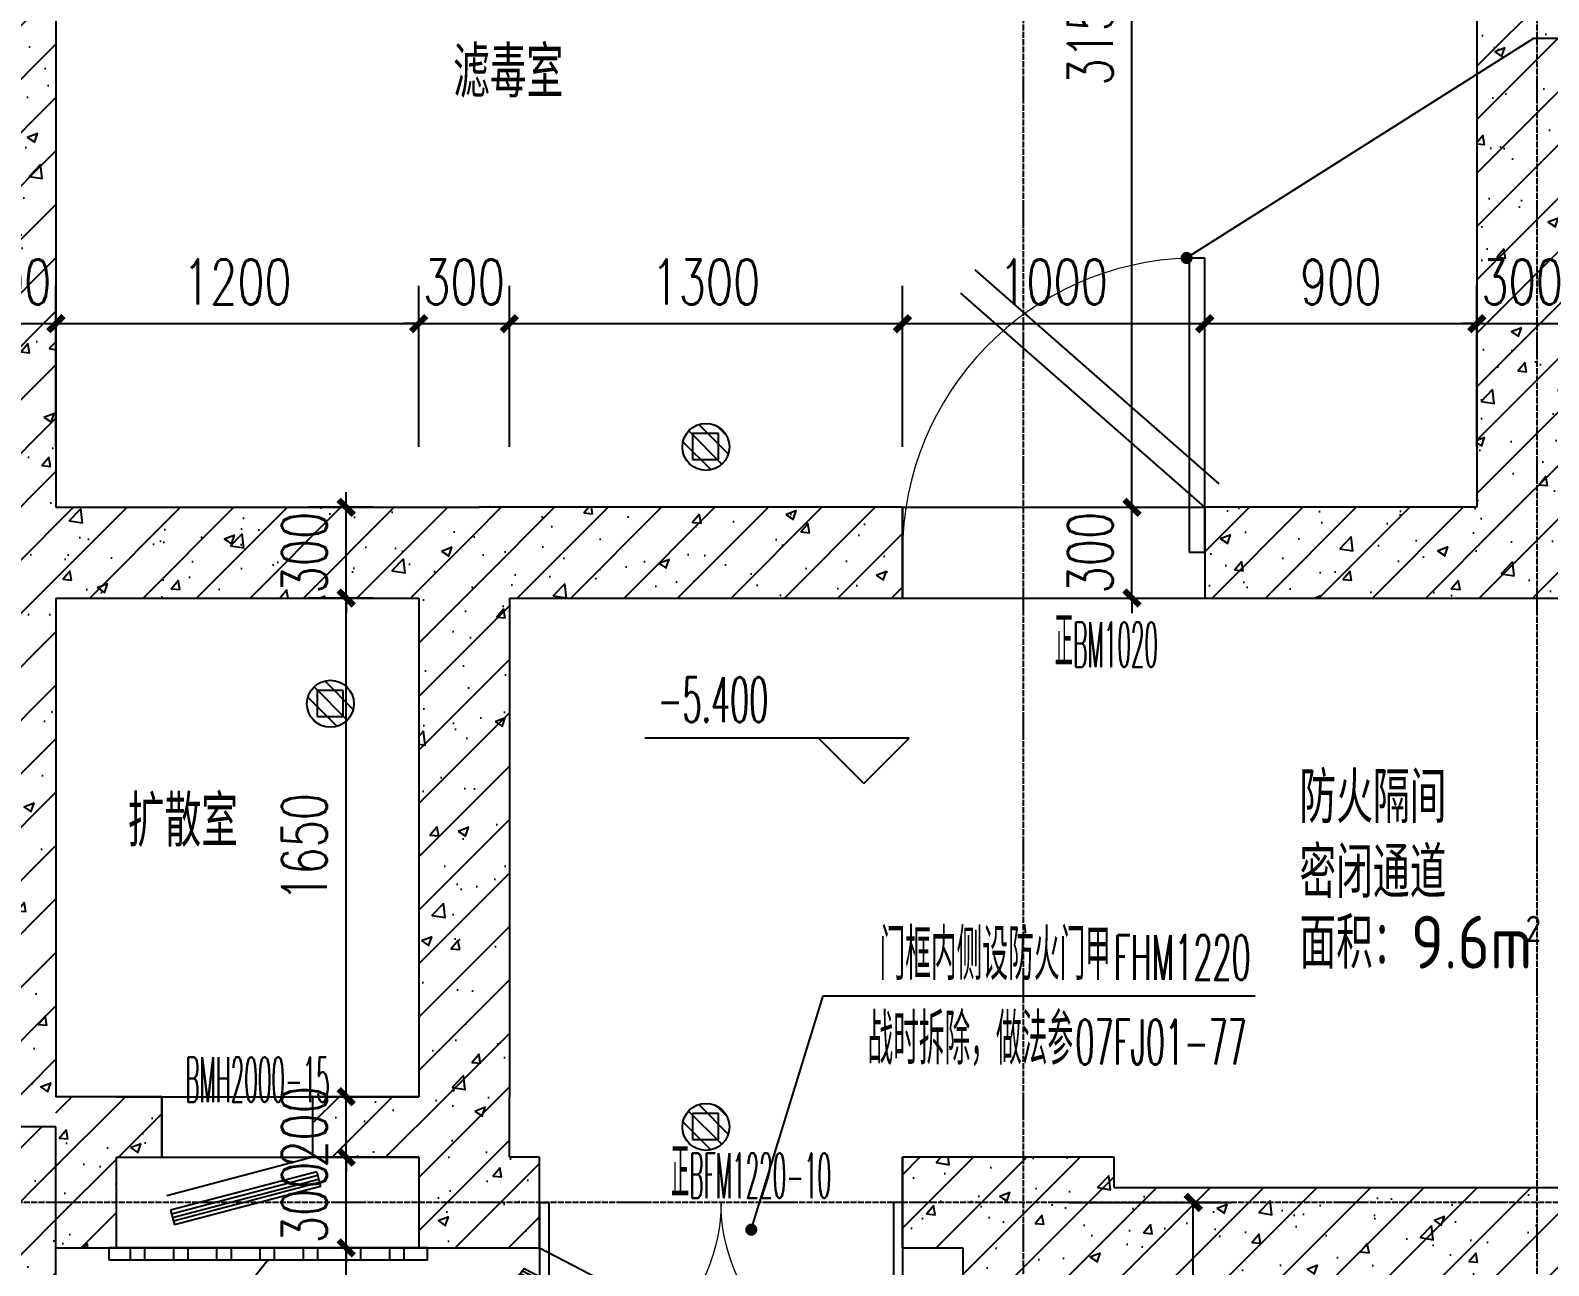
# Model space of a CAD drawing. Extents: x 0 to 2037025, y -2738621 to 0.
# Drawn here: x 975899 to 980921, y -1370172 to -1366085 of the extents above; entities that cross this region are included whole.
import ezdxf

# ---------------------------------------------------------------- set-up
doc = ezdxf.new("R2010")
doc.units = 0
doc.header["$LTSCALE"] = 10
doc.header["$MEASUREMENT"] = 0
doc.linetypes.add('DOTE', pattern=[2.42, 2, -0.2, 0.02, -0.2])
for name, color, linetype in [('BH35', 8, 'Continuous'), ('COLUMN', 4, 'Continuous'), ('DIM_ELEV', 3, 'Continuous'), ('DIM_LEAD', 3, 'Continuous'), ('DIM_SYMB', 3, 'Continuous'), ('DOTE', 1, 'DOTE'), ('GPS-人防排水', 4, 'Continuous'), ('PUB_DIM', 3, 'Continuous'), ('PUB_HATCH', 252, 'Continuous'), ('PUB_TEXT', 7, 'Continuous'), ('WALL', 4, 'Continuous'), ('WINDOW', 2, 'Continuous'), ('人防-平时', 170, 'Continuous'), ('人防-防护设备', 142, 'Continuous'), ('批量导出图层', 1, 'Continuous')]:
    doc.layers.add(name, color=color, linetype=linetype)
doc.styles.add('_TCH_DIM', font='SIMPLEX.shx', dxfattribs={"width": 0.7, "bigfont": 'GBCBIG.shx'})
doc.styles.add('_TCH_DIM_T3', font='simplex_.ttf', dxfattribs={"width": 0.705882, "bigfont": 'GBCBIG'})
doc.styles.add('_TCH_DIM_T3_T3', font='SIMPLEX', dxfattribs={"width": 0.49827, "bigfont": 'GBCBIG'})
doc.styles.get("Standard").update_dxf_attribs({"font": 'gbenor.shx', "bigfont": 'gbcbig.shx'})
doc.dimstyles.new('_TCH_ARCH&&50', dxfattribs={"dimtxt": 148.75, "dimasz": 50, "dimexe": 125, "dimexo": 150, "dimgap": 63.125, "dimtad": 1, "dimdec": 0, "dimzin": 0, "dimdsep": 46, "dimtxsty": '_TCH_DIM_T3', "dimblk": 'ARCHTICK', "dimcen": 0.09, "dimclrt": 7, "dimazin": 2, "dimtfac": 1, "dimtdec": 0, "dimtix": 1, "dimtmove": 2, "dimatfit": 3, "dimfxl": 0, "dimtolj": 1, "dimtzin": 0, "dimarcsym": 0})
pattern_1 = [(45, (0, 0), (-88.388348, 88.388348), []), (50, (0, 0), (358.63009, -31.37607), [37.5, -412.5]), (355, (0, 0), (-69.37567, 376.09607), [30, -330]), (100.4514, (29.9, -2.6), (289.25469, 344.71977), [31.870095, -350.571056]), (46.1842, (0, 100), (533.62052, -82.75951), [56.25, -618.75]), (96.6356, (44.47, 93.1), (467.33135, 487.05894), [47.80514, -525.8565]), (351.1842, (0, 100), (467.33097, 487.0593), [45, -495]), (21, (50, 75), (298.453526, -201.309445), [37.5, -412.5]), (326, (50, 75), (121.657666, 362.57502), [30, -330]), (71.4514, (74.87, 58.22), (420.111314, 161.26525), [31.870095, -350.571056]), (37.5, (0, 0), (6.079928, 166.446927), [0, -326, 0, -335, 0, -331.25]), (7.5, (0, 0), (131.534769, 197.205856), [0, -191, 0, -318.5, 0, -126.25]), (327.5, (-111.5, 0), (266.911218, -11.277436), [0, -125, 0, -390, 0, -517.5]), (317.5, (-161.5, 0), (291.593085, 50.05249), [0, -162.5, 0, -259, 0, -367.5])]

# ---------------------------------------------------------------- blocks, each defined once
blk = doc.blocks.new('$DorLib2D$00000002')
for p, q in [((-0.5, 0), (-0.5, 0.4875)), ((-0.475, 0.4875), (-0.5, 0.4875)), ((-0.475, 0), (-0.475, 0.4875)), ((0.475, 0), (0.475, 0.4875)), ((0.475, 0.4875), (0.5, 0.4875)), ((0.5, 0), (0.5, 0.4875)), ((-0.5, 0), (-0.475, 0)), ((0.5, 0), (0.475, 0))]:
    blk.add_line(p, q)
at = {"lineweight": 13}
for centre, start, end in [((-0.4875, 0), 0, 88.5307), ((0.4875, 0), 91.4693, 180)]:
    blk.add_arc(centre, 0.4875, start, end, dxfattribs=at)
blk = doc.blocks.new('$DorLib2D$00000001')
for p, q in [((0.45, 0.975), (0.5, 0.975)), ((0.45, 0), (0.45, 0.975)), ((0.5, 0), (0.5, 0.975)), ((0.5, 0), (0.45, 0))]:
    blk.add_line(p, q)
at = {"lineweight": 13}
blk.add_arc((0.475, 0), 0.975, 91.4693, 180, dxfattribs=at)
blk = doc.blocks.new('防爆地漏')
at = {"layer": 'GPS-人防排水'}
h = blk.add_hatch(dxfattribs=at)
h.set_pattern_fill('ANSI31', color=256, scale=414.056448, angle=90, style=0)
h.set_pattern_definition([(135, (-302468.235, -1955036.53), (-36.5977653, -36.5977653), [])])
edge = h.paths.add_edge_path()
edge.add_arc((0, 0), 103.5, 90, 450)
for p, q in [((56.3, 59), (-58.9, 59)), ((-58.9, 59), (-58.9, -56.2)), ((56.3, -56.2), (56.3, 59)), ((-58.9, -56.2), (56.3, -56.2))]:
    blk.add_line(p, q, dxfattribs=at)
blk.add_circle((0, 0), 103.5, dxfattribs=at)
blk = doc.blocks.new('A$C3A9412D5')
at = {"layer": 'GPS-人防排水', "xscale": 0.75, "yscale": 0.75, "zscale": 0.75}
for p in [(2150, 500), (908, -350), (2150, -1750)]:
    blk.add_blockref('防爆地漏', p, dxfattribs=at)
blk = doc.blocks.new('ERTRET')
at = {"layer": 'BH35', "linetype": 'Continuous'}
h = blk.add_hatch(dxfattribs=at)
h.set_pattern_fill('ANSI32', color=256, scale=30, angle=45, style=0)
h.set_pattern_definition([(90, (0, 0), (-142.875, 1e-14), []), (90, (47.63, 47.63), (-142.875, 1e-14), [])])
h.paths.add_polyline_path([(-178972.5, 113466.7), (-178972.5, 113426.4), (-177955.3, 113426.4), (-177955.3, 113466.7)])
h.paths.add_polyline_path([(-178972.5, 113466.7), (-179009.8, 113466.7), (-179009.8, 113426.4), (-178972.5, 113426.4)])
at = {"layer": 'WINDOW', "linetype": 'Continuous'}
blk.add_lwpolyline([(-179009.8, 113466.7), (-177955.3, 113466.7), (-177955.3, 113426.4), (-179009.8, 113426.4)], close=True, dxfattribs=at)
blk = doc.blocks.new('_ArchTick')
at = {"color": 0, "linetype": 'ByBlock', "const_width": 0.4}
blk.add_lwpolyline([(-0.5, -0.5), (0.5, 0.5)], dxfattribs=at)
blk = doc.blocks.new('*D324')
at = {"layer": 'Defpoints', "color": 0, "transparency": 16777216}
for p in [(976944.1, -1370113.1), (977183.9, -1370113.1), (977183.9, -1371713.1)]:
    blk.add_point(p, dxfattribs=at)
at = {"layer": 'PUB_DIM', "color": 0, "lineweight": -2, "transparency": 16777216}
for p, q in [((977033.9, -1370113.1), (976819.1, -1370113.1)), ((976944.1, -1371713.1), (976944.1, -1370113.1)), ((977033.9, -1371713.1), (976819.1, -1371713.1))]:
    blk.add_line(p, q, dxfattribs=at)
at = {"layer": 'PUB_DIM', "color": 0, "lineweight": -2, "transparency": 16777216, "xscale": 50, "yscale": 50, "zscale": 50}
for p, rotation in [((976944.1, -1370113.1), 90), ((976944.1, -1371713.1), 270)]:
    blk.add_blockref('_ArchTick', p, dxfattribs=dict(at, rotation=rotation))
at = {"layer": 'PUB_DIM', "color": 7, "transparency": 16777216, "insert": (976805.9, -1370913.1), "char_height": 148.75, "attachment_point": 5, "rotation": 90, "style": '_TCH_DIM_T3'}
blk.add_mtext('\\A1;1600', dxfattribs=at)
blk = doc.blocks.new('*D325')
at = {"layer": 'Defpoints', "color": 0, "transparency": 16777216}
for p in [(976944.1, -1369813.1), (977183.9, -1369813.1), (977183.9, -1370113.1)]:
    blk.add_point(p, dxfattribs=at)
at = {"layer": 'PUB_DIM', "color": 0, "lineweight": -2, "transparency": 16777216}
for p, q in [((976944.1, -1369813.1), (976944.1, -1369763.1)), ((977033.9, -1369813.1), (976819.1, -1369813.1)), ((976944.1, -1370113.1), (976944.1, -1369813.1)), ((977033.9, -1370113.1), (976819.1, -1370113.1)), ((976944.1, -1370113.1), (976944.1, -1370163.1))]:
    blk.add_line(p, q, dxfattribs=at)
at = {"layer": 'PUB_DIM', "color": 0, "lineweight": -2, "transparency": 16777216, "xscale": 50, "yscale": 50, "zscale": 50}
for p, rotation in [((976944.1, -1369813.1), 270), ((976944.1, -1370113.1), 90)]:
    blk.add_blockref('_ArchTick', p, dxfattribs=dict(at, rotation=rotation))
at = {"layer": 'PUB_DIM', "color": 7, "transparency": 16777216, "insert": (976805.9, -1369963.1), "char_height": 148.75, "attachment_point": 5, "rotation": 90, "style": '_TCH_DIM_T3'}
blk.add_mtext('\\A1;300', dxfattribs=at)
blk = doc.blocks.new('*D326')
at = {"layer": 'Defpoints', "color": 0, "transparency": 16777216}
for p in [(976944.1, -1369613.1), (977183.9, -1369613.1), (977183.9, -1369813.1)]:
    blk.add_point(p, dxfattribs=at)
at = {"layer": 'PUB_DIM', "color": 0, "lineweight": -2, "transparency": 16777216}
for p, q in [((976944.1, -1369613.1), (976944.1, -1369563.1)), ((977033.9, -1369613.1), (976819.1, -1369613.1)), ((976944.1, -1369813.1), (976944.1, -1369613.1)), ((977033.9, -1369813.1), (976819.1, -1369813.1)), ((976944.1, -1369813.1), (976944.1, -1369863.1))]:
    blk.add_line(p, q, dxfattribs=at)
at = {"layer": 'PUB_DIM', "color": 0, "lineweight": -2, "transparency": 16777216, "xscale": 50, "yscale": 50, "zscale": 50}
for p, rotation in [((976944.1, -1369613.1), 270), ((976944.1, -1369813.1), 90)]:
    blk.add_blockref('_ArchTick', p, dxfattribs=dict(at, rotation=rotation))
at = {"layer": 'PUB_DIM', "color": 7, "transparency": 16777216, "insert": (976805.9, -1369713.1), "char_height": 148.75, "attachment_point": 5, "rotation": 90, "style": '_TCH_DIM_T3'}
blk.add_mtext('\\A1;200', dxfattribs=at)
blk = doc.blocks.new('*D327')
at = {"layer": 'Defpoints', "color": 0, "transparency": 16777216}
for p in [(976944.1, -1367963.1), (977183.9, -1367963.1), (977183.9, -1369613.1)]:
    blk.add_point(p, dxfattribs=at)
at = {"layer": 'PUB_DIM', "color": 0, "lineweight": -2, "transparency": 16777216}
for p, q in [((977033.9, -1367963.1), (976819.1, -1367963.1)), ((976944.1, -1369613.1), (976944.1, -1367963.1)), ((977033.9, -1369613.1), (976819.1, -1369613.1))]:
    blk.add_line(p, q, dxfattribs=at)
at = {"layer": 'PUB_DIM', "color": 0, "lineweight": -2, "transparency": 16777216, "xscale": 50, "yscale": 50, "zscale": 50}
for p, rotation in [((976944.1, -1367963.1), 90), ((976944.1, -1369613.1), 270)]:
    blk.add_blockref('_ArchTick', p, dxfattribs=dict(at, rotation=rotation))
at = {"layer": 'PUB_DIM', "color": 7, "transparency": 16777216, "insert": (976805.9, -1368788.1), "char_height": 148.75, "attachment_point": 5, "rotation": 90, "style": '_TCH_DIM_T3'}
blk.add_mtext('\\A1;1650', dxfattribs=at)
blk = doc.blocks.new('*D328')
at = {"layer": 'Defpoints', "color": 0, "transparency": 16777216}
for p in [(976944.1, -1367663.1), (977183.9, -1367663.1), (977183.9, -1367963.1)]:
    blk.add_point(p, dxfattribs=at)
at = {"layer": 'PUB_DIM', "color": 0, "lineweight": -2, "transparency": 16777216}
for p, q in [((976944.1, -1367663.1), (976944.1, -1367613.1)), ((977033.9, -1367663.1), (976819.1, -1367663.1)), ((976944.1, -1367963.1), (976944.1, -1367663.1)), ((977033.9, -1367963.1), (976819.1, -1367963.1)), ((976944.1, -1367963.1), (976944.1, -1368013.1))]:
    blk.add_line(p, q, dxfattribs=at)
at = {"layer": 'PUB_DIM', "color": 0, "lineweight": -2, "transparency": 16777216, "xscale": 50, "yscale": 50, "zscale": 50}
for p, rotation in [((976944.1, -1367663.1), 270), ((976944.1, -1367963.1), 90)]:
    blk.add_blockref('_ArchTick', p, dxfattribs=dict(at, rotation=rotation))
at = {"layer": 'PUB_DIM', "color": 7, "transparency": 16777216, "insert": (976805.9, -1367813.1), "char_height": 148.75, "attachment_point": 5, "rotation": 90, "style": '_TCH_DIM_T3'}
blk.add_mtext('\\A1;300', dxfattribs=at)
blk = doc.blocks.new('*D329')
at = {"layer": 'Defpoints', "color": 0, "transparency": 16777216}
for p in [(979183.9, -1369963.1), (979745.9, -1369963.1), (979183.9, -1372863.1)]:
    blk.add_point(p, dxfattribs=at)
at = {"layer": 'PUB_DIM', "color": 0, "lineweight": -2, "transparency": 16777216}
for p, q in [((979333.9, -1369963.1), (979870.9, -1369963.1)), ((979745.9, -1372863.1), (979745.9, -1369963.1)), ((979333.9, -1372863.1), (979870.9, -1372863.1))]:
    blk.add_line(p, q, dxfattribs=at)
at = {"layer": 'PUB_DIM', "color": 0, "lineweight": -2, "transparency": 16777216, "xscale": 50, "yscale": 50, "zscale": 50}
for p, rotation in [((979745.9, -1369963.1), 90), ((979745.9, -1372863.1), 270)]:
    blk.add_blockref('_ArchTick', p, dxfattribs=dict(at, rotation=rotation))
at = {"layer": 'PUB_DIM', "color": 7, "transparency": 16777216, "insert": (979607.7, -1371413.1), "char_height": 148.75, "attachment_point": 5, "rotation": 90, "style": '_TCH_DIM_T3'}
blk.add_mtext('\\A1;2900', dxfattribs=at)
blk = doc.blocks.new('*D625')
at = {"layer": 'Defpoints', "color": 0, "transparency": 16777216}
for p in [(979183.9, -1364513.1), (979543.2, -1364513.1), (979183.9, -1367663.1)]:
    blk.add_point(p, dxfattribs=at)
at = {"layer": 'PUB_DIM', "color": 0, "lineweight": -2, "transparency": 16777216}
for p, q in [((979333.9, -1364513.1), (979668.2, -1364513.1)), ((979543.2, -1367663.1), (979543.2, -1364513.1)), ((979333.9, -1367663.1), (979668.2, -1367663.1))]:
    blk.add_line(p, q, dxfattribs=at)
at = {"layer": 'PUB_DIM', "color": 0, "lineweight": -2, "transparency": 16777216, "xscale": 50, "yscale": 50, "zscale": 50}
for p, rotation in [((979543.2, -1364513.1), 90), ((979543.2, -1367663.1), 270)]:
    blk.add_blockref('_ArchTick', p, dxfattribs=dict(at, rotation=rotation))
at = {"layer": 'PUB_DIM', "color": 7, "transparency": 16777216, "insert": (979405.1, -1366088.1), "char_height": 148.75, "attachment_point": 5, "rotation": 90, "style": '_TCH_DIM_T3'}
blk.add_mtext('\\A1;3150', dxfattribs=at)
blk = doc.blocks.new('*D626')
at = {"layer": 'Defpoints', "color": 0, "transparency": 16777216}
for p in [(979183.9, -1367663.1), (979543.2, -1367663.1), (979183.9, -1367963.1)]:
    blk.add_point(p, dxfattribs=at)
at = {"layer": 'PUB_DIM', "color": 0, "lineweight": -2, "transparency": 16777216}
for p, q in [((979543.2, -1367663.1), (979543.2, -1367613.1)), ((979333.9, -1367663.1), (979668.2, -1367663.1)), ((979543.2, -1367963.1), (979543.2, -1367663.1)), ((979333.9, -1367963.1), (979668.2, -1367963.1)), ((979543.2, -1367963.1), (979543.2, -1368013.1))]:
    blk.add_line(p, q, dxfattribs=at)
at = {"layer": 'PUB_DIM', "color": 0, "lineweight": -2, "transparency": 16777216, "xscale": 50, "yscale": 50, "zscale": 50}
for p, rotation in [((979543.2, -1367663.1), 270), ((979543.2, -1367963.1), 90)]:
    blk.add_blockref('_ArchTick', p, dxfattribs=dict(at, rotation=rotation))
at = {"layer": 'PUB_DIM', "color": 7, "transparency": 16777216, "insert": (979405.1, -1367813.1), "char_height": 148.75, "attachment_point": 5, "rotation": 90, "style": '_TCH_DIM_T3'}
blk.add_mtext('\\A1;300', dxfattribs=at)
blk = doc.blocks.new('*D639')
at = {"layer": 'Defpoints', "color": 0, "transparency": 16777216}
for p in [(980983.9, -1367055.4), (980683.9, -1367613.1), (980983.9, -1367613.1)]:
    blk.add_point(p, dxfattribs=at)
at = {"layer": 'PUB_DIM', "color": 0, "lineweight": -2, "transparency": 16777216}
for p, q in [((980683.9, -1367463.1), (980683.9, -1366930.4)), ((980983.9, -1367463.1), (980983.9, -1366930.4)), ((980683.9, -1367055.4), (980633.9, -1367055.4)), ((980683.9, -1367055.4), (980983.9, -1367055.4)), ((980983.9, -1367055.4), (981033.9, -1367055.4))]:
    blk.add_line(p, q, dxfattribs=at)
at = {"layer": 'PUB_DIM', "color": 0, "lineweight": -2, "transparency": 16777216, "xscale": 50, "yscale": 50, "zscale": 50}
blk.add_blockref('_ArchTick', (980683.9, -1367055.4), dxfattribs=at)
at = {"layer": 'PUB_DIM', "color": 0, "lineweight": -2, "transparency": 16777216, "xscale": 50, "yscale": 50, "zscale": 50, "rotation": 180}
blk.add_blockref('_ArchTick', (980983.9, -1367055.4), dxfattribs=at)
at = {"layer": 'PUB_DIM', "color": 7, "transparency": 16777216, "insert": (980833.9, -1366917.3), "char_height": 148.75, "attachment_point": 5, "style": '_TCH_DIM_T3'}
blk.add_mtext('\\A1;300', dxfattribs=at)
blk = doc.blocks.new('*D640')
at = {"layer": 'Defpoints', "color": 0, "transparency": 16777216}
for p in [(980683.9, -1367055.4), (979783.9, -1367613.1), (980683.9, -1367613.1)]:
    blk.add_point(p, dxfattribs=at)
at = {"layer": 'PUB_DIM', "color": 0, "lineweight": -2, "transparency": 16777216}
for p, q in [((979783.9, -1367463.1), (979783.9, -1366930.4)), ((980683.9, -1367463.1), (980683.9, -1366930.4)), ((979783.9, -1367055.4), (980683.9, -1367055.4))]:
    blk.add_line(p, q, dxfattribs=at)
at = {"layer": 'PUB_DIM', "color": 0, "lineweight": -2, "transparency": 16777216, "xscale": 50, "yscale": 50, "zscale": 50, "rotation": 180}
blk.add_blockref('_ArchTick', (979783.9, -1367055.4), dxfattribs=at)
at = {"layer": 'PUB_DIM', "color": 0, "lineweight": -2, "transparency": 16777216, "xscale": 50, "yscale": 50, "zscale": 50}
blk.add_blockref('_ArchTick', (980683.9, -1367055.4), dxfattribs=at)
at = {"layer": 'PUB_DIM', "color": 7, "transparency": 16777216, "insert": (980233.9, -1366917.3), "char_height": 148.75, "attachment_point": 5, "style": '_TCH_DIM_T3'}
blk.add_mtext('\\A1;900', dxfattribs=at)
blk = doc.blocks.new('*D641')
at = {"layer": 'Defpoints', "color": 0, "transparency": 16777216}
for p in [(979783.9, -1367055.4), (978783.9, -1367613.1), (979783.9, -1367613.1)]:
    blk.add_point(p, dxfattribs=at)
at = {"layer": 'PUB_DIM', "color": 0, "lineweight": -2, "transparency": 16777216}
for p, q in [((978783.9, -1367463.1), (978783.9, -1366930.4)), ((979783.9, -1367463.1), (979783.9, -1366930.4)), ((978783.9, -1367055.4), (979783.9, -1367055.4))]:
    blk.add_line(p, q, dxfattribs=at)
at = {"layer": 'PUB_DIM', "color": 0, "lineweight": -2, "transparency": 16777216, "xscale": 50, "yscale": 50, "zscale": 50, "rotation": 180}
blk.add_blockref('_ArchTick', (978783.9, -1367055.4), dxfattribs=at)
at = {"layer": 'PUB_DIM', "color": 0, "lineweight": -2, "transparency": 16777216, "xscale": 50, "yscale": 50, "zscale": 50}
blk.add_blockref('_ArchTick', (979783.9, -1367055.4), dxfattribs=at)
at = {"layer": 'PUB_DIM', "color": 7, "transparency": 16777216, "insert": (979283.9, -1366917.3), "char_height": 148.75, "attachment_point": 5, "style": '_TCH_DIM_T3'}
blk.add_mtext('\\A1;1000', dxfattribs=at)
blk = doc.blocks.new('*D642')
at = {"layer": 'Defpoints', "color": 0, "transparency": 16777216}
for p in [(978783.9, -1367055.4), (977483.9, -1367613.1), (978783.9, -1367613.1)]:
    blk.add_point(p, dxfattribs=at)
at = {"layer": 'PUB_DIM', "color": 0, "lineweight": -2, "transparency": 16777216}
for p, q in [((977483.9, -1367463.1), (977483.9, -1366930.4)), ((978783.9, -1367463.1), (978783.9, -1366930.4)), ((977483.9, -1367055.4), (978783.9, -1367055.4))]:
    blk.add_line(p, q, dxfattribs=at)
at = {"layer": 'PUB_DIM', "color": 0, "lineweight": -2, "transparency": 16777216, "xscale": 50, "yscale": 50, "zscale": 50, "rotation": 180}
blk.add_blockref('_ArchTick', (977483.9, -1367055.4), dxfattribs=at)
at = {"layer": 'PUB_DIM', "color": 0, "lineweight": -2, "transparency": 16777216, "xscale": 50, "yscale": 50, "zscale": 50}
blk.add_blockref('_ArchTick', (978783.9, -1367055.4), dxfattribs=at)
at = {"layer": 'PUB_DIM', "color": 7, "transparency": 16777216, "insert": (978133.9, -1366917.3), "char_height": 148.75, "attachment_point": 5, "style": '_TCH_DIM_T3'}
blk.add_mtext('\\A1;1300', dxfattribs=at)
blk = doc.blocks.new('*D643')
at = {"layer": 'Defpoints', "color": 0, "transparency": 16777216}
for p in [(977483.9, -1367055.4), (977183.9, -1367613.1), (977483.9, -1367613.1)]:
    blk.add_point(p, dxfattribs=at)
at = {"layer": 'PUB_DIM', "color": 0, "lineweight": -2, "transparency": 16777216}
for p, q in [((977183.9, -1367463.1), (977183.9, -1366930.4)), ((977483.9, -1367463.1), (977483.9, -1366930.4)), ((977183.9, -1367055.4), (977133.9, -1367055.4)), ((977183.9, -1367055.4), (977483.9, -1367055.4)), ((977483.9, -1367055.4), (977533.9, -1367055.4))]:
    blk.add_line(p, q, dxfattribs=at)
at = {"layer": 'PUB_DIM', "color": 0, "lineweight": -2, "transparency": 16777216, "xscale": 50, "yscale": 50, "zscale": 50}
blk.add_blockref('_ArchTick', (977183.9, -1367055.4), dxfattribs=at)
at = {"layer": 'PUB_DIM', "color": 0, "lineweight": -2, "transparency": 16777216, "xscale": 50, "yscale": 50, "zscale": 50, "rotation": 180}
blk.add_blockref('_ArchTick', (977483.9, -1367055.4), dxfattribs=at)
at = {"layer": 'PUB_DIM', "color": 7, "transparency": 16777216, "insert": (977333.9, -1366917.3), "char_height": 148.75, "attachment_point": 5, "style": '_TCH_DIM_T3'}
blk.add_mtext('\\A1;300', dxfattribs=at)
blk = doc.blocks.new('*D644')
at = {"layer": 'Defpoints', "color": 0, "transparency": 16777216}
for p in [(977183.9, -1367055.4), (975983.9, -1367613.1), (977183.9, -1367613.1)]:
    blk.add_point(p, dxfattribs=at)
at = {"layer": 'PUB_DIM', "color": 0, "lineweight": -2, "transparency": 16777216}
for p, q in [((975983.9, -1367463.1), (975983.9, -1366930.4)), ((977183.9, -1367463.1), (977183.9, -1366930.4)), ((975983.9, -1367055.4), (977183.9, -1367055.4))]:
    blk.add_line(p, q, dxfattribs=at)
at = {"layer": 'PUB_DIM', "color": 0, "lineweight": -2, "transparency": 16777216, "xscale": 50, "yscale": 50, "zscale": 50, "rotation": 180}
blk.add_blockref('_ArchTick', (975983.9, -1367055.4), dxfattribs=at)
at = {"layer": 'PUB_DIM', "color": 0, "lineweight": -2, "transparency": 16777216, "xscale": 50, "yscale": 50, "zscale": 50}
blk.add_blockref('_ArchTick', (977183.9, -1367055.4), dxfattribs=at)
at = {"layer": 'PUB_DIM', "color": 7, "transparency": 16777216, "insert": (976583.9, -1366917.3), "char_height": 148.75, "attachment_point": 5, "style": '_TCH_DIM_T3'}
blk.add_mtext('\\A1;1200', dxfattribs=at)
blk = doc.blocks.new('*D645')
at = {"layer": 'Defpoints', "color": 0, "transparency": 16777216}
for p in [(975983.9, -1367055.4), (975683.9, -1367613.1), (975983.9, -1367613.1)]:
    blk.add_point(p, dxfattribs=at)
at = {"layer": 'PUB_DIM', "color": 0, "lineweight": -2, "transparency": 16777216}
for p, q in [((975683.9, -1367463.1), (975683.9, -1366930.4)), ((975983.9, -1367463.1), (975983.9, -1366930.4)), ((975683.9, -1367055.4), (975633.9, -1367055.4)), ((975683.9, -1367055.4), (975983.9, -1367055.4)), ((975983.9, -1367055.4), (976033.9, -1367055.4))]:
    blk.add_line(p, q, dxfattribs=at)
at = {"layer": 'PUB_DIM', "color": 0, "lineweight": -2, "transparency": 16777216, "xscale": 50, "yscale": 50, "zscale": 50}
blk.add_blockref('_ArchTick', (975683.9, -1367055.4), dxfattribs=at)
at = {"layer": 'PUB_DIM', "color": 0, "lineweight": -2, "transparency": 16777216, "xscale": 50, "yscale": 50, "zscale": 50, "rotation": 180}
blk.add_blockref('_ArchTick', (975983.9, -1367055.4), dxfattribs=at)
at = {"layer": 'PUB_DIM', "color": 7, "transparency": 16777216, "insert": (975833.9, -1366917.3), "char_height": 148.75, "attachment_point": 5, "style": '_TCH_DIM_T3'}
blk.add_mtext('\\A1;300', dxfattribs=at)
blk = doc.blocks.new('$防护设备$00000007')
at = {"color": 0}
for p, q in [((-0.2744, 2.6601), (-0.3061, 2.4904)), ((0.5741, 0.896), (-0.2744, 2.6601)), ((0.5635, 0.8394), (-0.285, 2.6035)), ((0.5688, 0.8677), (-0.2797, 2.6318)), ((0.5582, 0.8111), (-0.2903, 2.5752)), ((0.5476, 0.7545), (-0.3008, 2.5186)), ((0.5529, 0.7828), (-0.2956, 2.5469)), ((0.5423, 0.7263), (-0.3061, 2.4904)), ((0.5, 0.5), (-0.3485, 2.2641)), ((0.5423, 0.7263), (0.5741, 0.896)), ((-0.5, 0.5), (-0.5, -0.5)), ((0.5, 0.5), (0.5, -0.5))]:
    blk.add_line(p, q, dxfattribs=at)
blk = doc.blocks.new('$防护设备$00000008')
at = {"color": 0}
for p, q in [((0.5472, 0.7582), (-0.2598, 3.1205)), ((0.5, 0.5), (-0.307, 2.8622)), ((-0.5, 0.5), (-0.5, -0.5)), ((0.5, 0.5), (0.5, -0.5))]:
    blk.add_line(p, q, dxfattribs=at)
blk = doc.blocks.new('$防护设备$00000002')
at = {"color": 0}
for p, q in [((-0.5, 0.5), (0.5, 0.5)), ((-0.3207, 0.2517), (-0.308, 0.3484)), ((0.1722, 0.0682), (-0.3113, 0.3233)), ((0.1755, 0.0934), (-0.308, 0.3484)), ((0.1628, -0.0033), (-0.3207, 0.2517)), ((0.1661, 0.0218), (-0.3174, 0.2769)), ((-0.3143, 0.3001), (0.1691, 0.045)), ((0.15, -0.1), (-0.3335, 0.155)), ((0.1628, -0.0033), (0.1755, 0.0934)), ((-0.5, -0.1), (0.5, -0.1)), ((-0.35, -0.5), (-0.35, -0.1)), ((0.15, -0.1), (0.15, -0.5)), ((-0.5, -0.5), (0.5, -0.5))]:
    blk.add_line(p, q, dxfattribs=at)

msp = doc.modelspace()

# ---------------------------------------------------------------- hatches: boundary and pattern name
at = {"layer": 'PUB_HATCH'}
h = msp.add_hatch(dxfattribs=at)
h.set_pattern_fill('钢筋混凝土', color=256, scale=50, style=0)
h.set_pattern_definition(pattern_1)
h.paths.add_polyline_path([(975983.9, -1364713.1), (975683.9, -1364713.1), (975683.9, -1367613.1), (975833.9, -1367838.1), (975983.9, -1367663.1)])
h = msp.add_hatch(dxfattribs=at)
h.set_pattern_fill('钢筋混凝土', color=256, scale=50, style=0)
h.set_pattern_definition(pattern_1)
h.paths.add_polyline_path([(980983.9, -1364713.1), (980683.9, -1364713.1), (980683.9, -1367663.1), (980850.6, -1367763.1), (980983.9, -1367663.1)])
h = msp.add_hatch(dxfattribs=at)
h.set_pattern_fill('钢筋混凝土', color=256, scale=50, style=0)
h.set_pattern_definition(pattern_1)
h.paths.add_polyline_path([(975833.9, -1367838.1), (975983.9, -1367963.1), (977183.9, -1367963.1), (977350.6, -1367863.1), (977383.9, -1367663.1), (975983.9, -1367663.1)])
h = msp.add_hatch(dxfattribs=at)
h.set_pattern_fill('钢筋混凝土', color=256, scale=50, style=0)
h.set_pattern_definition(pattern_1)
h.paths.add_polyline_path([(977483.9, -1367963.1), (978783.9, -1367963.1), (978783.9, -1367663.1), (977383.9, -1367663.1), (977350.6, -1367863.1)])
h = msp.add_hatch(dxfattribs=at)
h.set_pattern_fill('钢筋混凝土', color=256, scale=50, style=0)
h.set_pattern_definition(pattern_1)
h.paths.add_polyline_path([(980683.9, -1367663.1), (979783.9, -1367663.1), (979783.9, -1367963.1), (980883.9, -1367963.1), (980850.6, -1367763.1)])
h = msp.add_hatch(dxfattribs=at)
h.set_pattern_fill('钢筋混凝土', color=256, scale=50, style=0)
h.set_pattern_definition(pattern_1)
h.paths.add_polyline_path([(982633.9, -1367963.1), (982633.9, -1367663.1), (980983.9, -1367663.1), (980850.6, -1367763.1), (980883.9, -1367963.1)])
h = msp.add_hatch(dxfattribs=at)
h.set_pattern_fill('钢筋混凝土', color=256, scale=50, style=0)
h.set_pattern_definition(pattern_1)
h.paths.add_polyline_path([(975833.9, -1367838.1), (975683.9, -1368113.1), (975683.9, -1369713.1), (975983.9, -1369613.1), (975983.9, -1367963.1)])
h = msp.add_hatch(dxfattribs=at)
h.set_pattern_fill('钢筋混凝土', color=256, scale=50, style=0)
h.set_pattern_definition(pattern_1)
h.paths.add_polyline_path([(977183.9, -1369613.1), (977483.9, -1369613.1), (977483.9, -1367963.1), (977350.6, -1367863.1), (977183.9, -1367963.1)])
h = msp.add_hatch(dxfattribs=at)
h.set_pattern_fill('钢筋混凝土', color=256, scale=50, style=0)
h.set_pattern_definition(pattern_1)
h.paths.add_polyline_path([(975983.9, -1370113.1), (976183.9, -1370113.1), (976183.9, -1369613.1), (975983.9, -1369613.1)])
h = msp.add_hatch(dxfattribs=at)
h.set_pattern_fill('钢筋混凝土', color=256, scale=50, style=0)
h.set_pattern_definition(pattern_1)
h.paths.add_polyline_path([(976183.9, -1369613.1), (976183.9, -1369813.1), (976333.9, -1369813.1), (976333.9, -1369613.1)])
h = msp.add_hatch(dxfattribs=at)
h.set_pattern_fill('钢筋混凝土', color=256, scale=50, style=0)
h.set_pattern_definition(pattern_1)
h.paths.add_polyline_path([(977483.9, -1369613.1), (976833.9, -1369613.1), (976833.9, -1369813.1), (977483.9, -1369813.1)])
h = msp.add_hatch(dxfattribs=at)
h.set_pattern_fill('钢筋混凝土', color=256, scale=50, style=0)
h.set_pattern_definition(pattern_1)
h.paths.add_polyline_path([(975568.1, -1370213.1), (975983.9, -1370213.1), (975983.9, -1369713.1), (975568.1, -1369713.1)])
h = msp.add_hatch(dxfattribs=at)
h.set_pattern_fill('钢筋混凝土', color=256, scale=50, style=0)
h.set_pattern_definition(pattern_1)
h.paths.add_polyline_path([(977326.8, -1369813.1), (977183.9, -1369813.1), (977183.9, -1370113.1), (977383.9, -1370113.1), (977350.6, -1369846.5)])
h = msp.add_hatch(dxfattribs=at)
h.set_pattern_fill('钢筋混凝土', color=256, scale=50, style=0)
h.set_pattern_definition(pattern_1)
h.paths.add_polyline_path([(977483.9, -1369813.1), (977326.8, -1369813.1), (977350.6, -1369846.5)])
h = msp.add_hatch(dxfattribs=at)
h.set_pattern_fill('钢筋混凝土', color=256, scale=50, style=0)
h.set_pattern_definition(pattern_1)
h.paths.add_polyline_path([(977383.9, -1370113.1), (977583.9, -1370113.1), (977583.9, -1369813.1), (977483.9, -1369813.1), (977350.6, -1369846.5)])
h = msp.add_hatch(dxfattribs=at)
h.set_pattern_fill('钢筋混凝土', color=256, scale=50, style=0)
h.set_pattern_definition(pattern_1)
h.paths.add_polyline_path([(978983.9, -1370113.1), (978983.9, -1369813.1), (978783.9, -1369813.1), (978783.9, -1370113.1)])
h = msp.add_hatch(dxfattribs=at)
h.set_pattern_fill('钢筋混凝土', color=256, scale=50, style=0)
h.set_pattern_definition(pattern_1)
h.paths.add_polyline_path([(978983.9, -1370413.1), (979483.9, -1370413.1), (979483.9, -1369813.1), (978983.9, -1369813.1)])
h = msp.add_hatch(dxfattribs=at)
h.set_pattern_fill('钢筋混凝土', color=256, scale=50, style=0)
h.set_pattern_definition(pattern_1)
h.paths.add_polyline_path([(982633.9, -1370213.1), (982633.9, -1369913.1), (979483.9, -1369913.1), (979483.9, -1370213.1)])

# ---------------------------------------------------------------- linework, layer by layer
at = {"layer": 'COLUMN'}
for p, q in [((975983.9, -1369713.1), (975568.1, -1369713.1)), ((975983.9, -1370213.1), (975983.9, -1369713.1)), ((979483.9, -1369813.1), (978983.9, -1369813.1)), ((979483.9, -1369913.1), (979483.9, -1369813.1)), ((978983.9, -1370113.1), (978983.9, -1370413.1))]:
    msp.add_line(p, q, dxfattribs=at)
at = {"layer": 'DIM_ELEV'}
for p, q in [((978806.3, -1368426.4), (977931.8, -1368426.4)), ((978656.3, -1368576.4), (978506.3, -1368426.4)), ((978656.3, -1368576.4), (978806.3, -1368426.4))]:
    msp.add_line(p, q, dxfattribs=at)
at = {"layer": 'DIM_LEAD'}
msp.add_line((976686.2, -1370153.4), (976486.5, -1370402.7), dxfattribs=at)
at = {"layer": 'DIM_SYMB'}
for points in [[(978801.4, -1366442.2, 0, 0, 0), (978431.6, -1366838.6, 40, 0, 0), (978329.3, -1366948.3, 0, 0, 0)], [(976451.8, -1368915.3, 0, 0, 0), (976686.6, -1368644.1, 40, 0, 0), (976784.8, -1368530.6, 0, 0, 0)], [(978736, -1368687.4, 0, 0, 0), (978463.4, -1369029, 40, 0, 0), (978369.9, -1369146.3, 0, 0, 0)]]:
    msp.add_lwpolyline(points, format="xyseb", dxfattribs=at)
at = {"layer": 'DOTE'}
for p, q in [((979183.9, -1378863.1), (979183.9, -1353463.1)), ((980883.9, -1378863.1), (980883.9, -1353463.1)), ((997483.9, -1369963.1), (960783.9, -1369963.1))]:
    msp.add_line(p, q, dxfattribs=at)
at = {"layer": 'WALL'}
for p, q in [((975983.9, -1364713.1), (975983.9, -1367663.1)), ((980683.9, -1364713.1), (980683.9, -1367663.1)), ((975983.9, -1367663.1), (977383.9, -1367663.1)), ((978783.9, -1367663.1), (977383.9, -1367663.1)), ((978783.9, -1367963.1), (978783.9, -1367663.1)), ((980683.9, -1367663.1), (979783.9, -1367663.1)), ((979783.9, -1367663.1), (979783.9, -1367963.1)), ((975983.9, -1367963.1), (977183.9, -1367963.1)), ((975983.9, -1367963.1), (975983.9, -1369613.1)), ((977183.9, -1367963.1), (977183.9, -1369613.1)), ((977483.9, -1367963.1), (977483.9, -1369613.1)), ((977483.9, -1367963.1), (978783.9, -1367963.1)), ((979783.9, -1367963.1), (980883.9, -1367963.1)), ((980883.9, -1367963.1), (982633.9, -1367963.1)), ((976183.9, -1369613.1), (975983.9, -1369613.1)), ((976333.9, -1369613.1), (976183.9, -1369613.1)), ((977183.9, -1369613.1), (976833.9, -1369613.1)), ((977483.9, -1369813.1), (977483.9, -1369613.1)), ((976183.9, -1370113.1), (976183.9, -1369813.1)), ((977183.9, -1369813.1), (977183.9, -1370113.1)), ((977583.9, -1369813.1), (977483.9, -1369813.1)), ((977583.9, -1370113.1), (977583.9, -1369813.1)), ((978983.9, -1369813.1), (978783.9, -1369813.1)), ((978783.9, -1369813.1), (978783.9, -1370113.1)), ((979483.9, -1369913.1), (982633.9, -1369913.1)), ((975983.9, -1370113.1), (976183.9, -1370113.1)), ((977183.9, -1370113.1), (977383.9, -1370113.1)), ((977383.9, -1370113.1), (977583.9, -1370113.1)), ((978783.9, -1370113.1), (978983.9, -1370113.1))]:
    msp.add_line(p, q, dxfattribs=at)
for points in [[(976183.9, -1369813.1), (976333.9, -1369813.1), (976333.9, -1369613.1)], [(977183.9, -1369813.1), (976833.9, -1369813.1), (976833.9, -1369613.1)]]:
    msp.add_lwpolyline(points, dxfattribs=at)
at = {"layer": 'WINDOW'}
for p, q in [((978783.9, -1367663.1), (979783.9, -1367663.1)), ((978783.9, -1367963.1), (979783.9, -1367963.1))]:
    msp.add_line(p, q, dxfattribs=at)
at = {"layer": '人防-平时'}
for p, q in [((979723.9, -1366838.1), (980871.9, -1366110.9)), ((979723.9, -1366838.1), (980871.9, -1366110.9)), ((980871.9, -1366110.9), (982960.6, -1366110.9)), ((978283.9, -1370053.1), (978521.7, -1369279.4)), ((978283.9, -1370053.1), (978521.7, -1369279.4)), ((978521.7, -1369279.4), (979951.2, -1369279.4))]:
    msp.add_line(p, q, dxfattribs=at)
at = {"layer": '人防-平时', "const_width": 20}
for points in [[(979715.5, -1366843.5, 1), (979732.4, -1366832.8, 1)], [(979715.5, -1366843.5, 1), (979732.4, -1366832.8, 1)], [(978281, -1370062.7, 1), (978286.9, -1370043.6, 1)], [(978281, -1370062.7, 1), (978286.9, -1370043.6, 1)]]:
    msp.add_lwpolyline(points, format="xyb", close=True, dxfattribs=at)

# ---------------------------------------------------------------- block references
at = {"layer": 'BH35', "extrusion": (0, 0, -1), "zscale": -1, "rotation": 180.0014152923046}
msp.add_blockref('ERTRET', (-1155171.6, -1256691.1), dxfattribs=at)
at = {"layer": 'WINDOW'}
for name, p, xscale, yscale, zscale in [('$防护设备$00000008', (979283.9, -1367813.1), 1000, 300, 1000), ('$防护设备$00000002', (976683.9, -1369863.1), 1000, -500, 1000), ('$防护设备$00000007', (978183.9, -1369963.1), -1200, -300, -1200)]:
    msp.add_blockref(name, p, dxfattribs=dict(at, xscale=xscale, yscale=yscale, zscale=zscale))
at = {"layer": '人防-平时', "xscale": 1000, "yscale": 1000, "zscale": 1000}
msp.add_blockref('$DorLib2D$00000001', (979283.9, -1367813.1), dxfattribs=at)
at = {"layer": '人防-平时', "xscale": -1199.999999790802, "yscale": 1199.999999790802, "zscale": -1199.999999790802, "rotation": 180}
msp.add_blockref('$DorLib2D$00000002', (978183.9, -1369963.1), dxfattribs=at)
at = {"layer": '批量导出图层'}
msp.add_blockref('A$C3A9412D5', (975983.9, -1367963.1), dxfattribs=at)

# ---------------------------------------------------------------- texts
at = {"layer": 'PUB_TEXT'}
for s, height, p in [('滤毒室', 168.79, (977297.6, -1366307.6)), ('防火隔间', 168.79, (980097.1, -1368707.6)), ('扩散室', 168.79, (976221.7, -1368785.7)), ('密闭通道', 168.79, (980097.1, -1368956.2)), ('面积：', 168.79, (980097.1, -1369189.3)), ('9.6m', 175, (980465.7, -1369189.3)), ('2', 87.5, (980845.4, -1369101.8))]:
    msp.add_text(s, height=height, dxfattribs=at).set_placement(p)
at = {"layer": 'PUB_TEXT', "style": '_TCH_DIM'}
for s, height, width, p in [('-5.400', 148.75, 0.494118, (977974.6, -1368373.9)), ('门框内侧设防火门甲', 168.79, 0.7, (978708.1, -1369226.9)), ('FHM1220', 148.75, 0.494118, (979482.2, -1369226.9)), ('战时拆除，做法参', 168.79, 0.7, (978668.1, -1369506.9)), ('07FJ01-77', 148.75, 0.494118, (979356.2, -1369506.9))]:
    msp.add_text(s, height=height, dxfattribs=dict(at, width=width)).set_placement(p)
at = {"layer": '人防-防护设备', "style": '_TCH_DIM_T3_T3'}
for s, height, width, p in [('正', 168.8, 0.49827, (979287.8, -1368191.5)), ('BM1020', 148.75, 0.35172, (979349, -1368191.5)), ('BMH2000-15', 148.75, 0.35172, (976412, -1369630.7)), ('正', 168.8, 0.49827, (978018.1, -1369948.4)), ('BFM1220-10', 148.75, 0.35172, (978079.3, -1369948.4))]:
    msp.add_text(s, height=height, dxfattribs=dict(at, width=width)).set_placement(p)

# ---------------------------------------------------------------- dimensions: what is measured, and where the dimension line sits
at = {"layer": 'PUB_DIM'}
for p1, p2, distance, picture, middle in [((979183.9, -1367663.1), (979183.9, -1364513.1), -359.3, '*D625', (979405.1, -1366088.1)), ((975683.9, -1367613.1), (975983.9, -1367613.1), 557.7, '*D645', (975833.9, -1366917.3)), ((975983.9, -1367613.1), (977183.9, -1367613.1), 557.7, '*D644', (976583.9, -1366917.3)), ((977183.9, -1367613.1), (977483.9, -1367613.1), 557.7, '*D643', (977333.9, -1366917.3)), ((977483.9, -1367613.1), (978783.9, -1367613.1), 557.7, '*D642', (978133.9, -1366917.3)), ((978783.9, -1367613.1), (979783.9, -1367613.1), 557.7, '*D641', (979283.9, -1366917.3)), ((979783.9, -1367613.1), (980683.9, -1367613.1), 557.7, '*D640', (980233.9, -1366917.3)), ((980683.9, -1367613.1), (980983.9, -1367613.1), 557.7, '*D639', (980833.9, -1366917.3)), ((977183.9, -1367963.1), (977183.9, -1367663.1), 239.9, '*D328', (976805.9, -1367813.1)), ((979183.9, -1367963.1), (979183.9, -1367663.1), -359.3, '*D626', (979405.1, -1367813.1)), ((977183.9, -1369613.1), (977183.9, -1367963.1), 239.9, '*D327', (976805.9, -1368788.1)), ((977183.9, -1369813.1), (977183.9, -1369613.1), 239.9, '*D326', (976805.9, -1369713.1)), ((977183.9, -1370113.1), (977183.9, -1369813.1), 239.9, '*D325', (976805.9, -1369963.1)), ((979183.9, -1372863.1), (979183.9, -1369963.1), -561.9, '*D329', (979607.7, -1371413.1)), ((977183.9, -1371713.1), (977183.9, -1370113.1), 239.9, '*D324', (976805.9, -1370913.1))]:
    dim = msp.add_aligned_dim(p1=p1, p2=p2, distance=distance, dimstyle='_TCH_ARCH&&50', dxfattribs=at)
    dim.commit()
    dim.dimension.update_dxf_attribs({"geometry": picture, "text_midpoint": middle})

doc.saveas('drawing.dxf')
